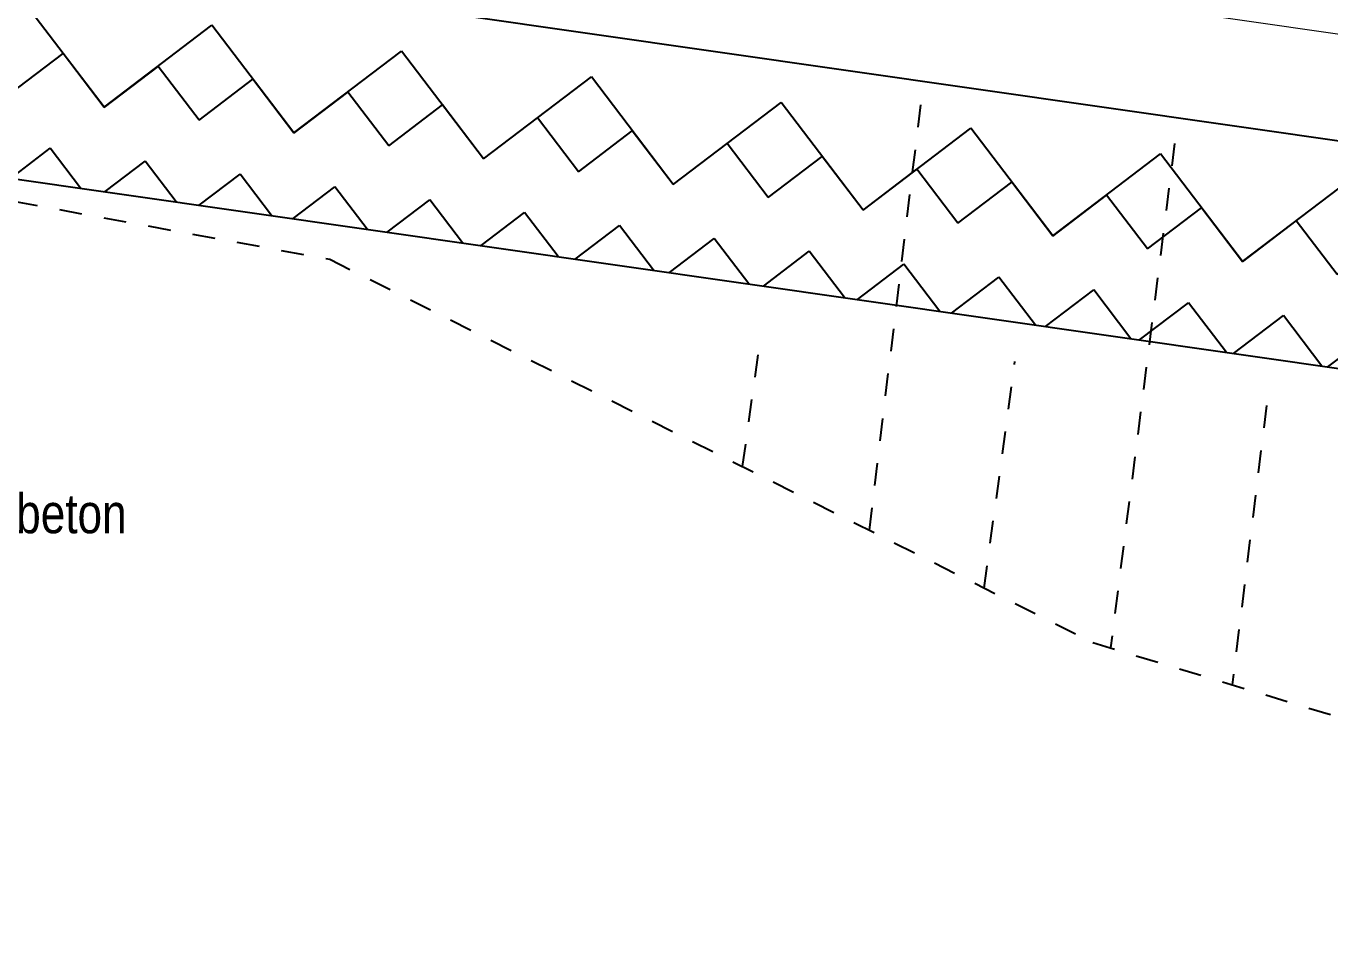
# Model space of a CAD drawing. Header units: metres. Extents: x 2681086.2 to 2681125.9, y 1225431.9 to 1225460.7.
# Drawn here: x 2681097.64 to 2681103.42, y 1225431.92 to 1225435.96 of the extents above; entities that cross this region are included whole.
import ezdxf

# ---------------------------------------------------------------- set-up
doc = ezdxf.new("R2010")
doc.units = ezdxf.units.M
doc.linetypes.add('ALL_S17', pattern=[0.025, 0, -0.025])
doc.linetypes.add('AUSGEZOGEN', pattern=[0])
for name, color, linetype, lineweight in [('Beton Ansicht', 252, 'AUSGEZOGEN', 25), ('Beton geschnitten', 8, 'AUSGEZOGEN', 25), ('Standard', 7, 'AUSGEZOGEN', 13)]:
    doc.layers.add(name, color=color, linetype=linetype, lineweight=lineweight)
doc.styles.add('ARIAL', font='arial.ttf')

msp = doc.modelspace()

# ---------------------------------------------------------------- hatches: boundary and pattern name
at = {"layer": 'Beton Ansicht', "transparency": 33554687}
h = msp.add_hatch(dxfattribs=at)
h.set_pattern_fill('MUSTER', color=256, scale=0.6, angle=37.27, style=0, pattern_type=2)
h.set_pattern_definition([(37.27, (2680801.014, 1225001.52), (0.1141313, 0.8408175), [0.6, -0.6]), (127.27, (2680801.014, 1225001.52), (-0.8408175, 0.1141313), [0.6, -0.6])])
h.paths.add_polyline_path([(2681091.076, 1225436.223), (2681106.162, 1225434.059), (2681106.304, 1225435.049), (2681092.893, 1225436.972), (2681092.746, 1225436.488), (2681091.724, 1225436.635)], flags=0)
h = msp.add_hatch(dxfattribs=at)
h.set_pattern_fill('MUSTER', color=256, scale=0.3, angle=37.27, style=0, pattern_type=2)
h.set_pattern_definition([(37.27, (2680800.9, 1225000.679), (0.05706566, 0.42040874), [0.3, -0.3]), (127.27, (2680800.9, 1225000.679), (-0.42040874, 0.05706566), [0.3, -0.3])])
h.paths.add_polyline_path([(2681091.076, 1225436.223), (2681106.162, 1225434.059), (2681106.258, 1225434.709), (2681092.847, 1225436.633), (2681092.707, 1225436.295), (2681091.4, 1225436.429)], flags=0)

# ---------------------------------------------------------------- linework, layer by layer
at = {"layer": 'Beton geschnitten', "transparency": 33554687}
for p, q in [((2681092.893, 1225436.972), (2681106.304, 1225435.049)), ((2681091.076, 1225436.223), (2681106.162, 1225434.059))]:
    msp.add_line(p, q, dxfattribs=at)
at = {"layer": 'Beton geschnitten', "color": 250, "linetype": 'ALL_S17', "lineweight": 25, "transparency": 33554687}
for p, q in [((2681101.382, 1225433.729), (2681101.611, 1225435.626)), ((2681102.735, 1225435.444), (2681102.451, 1225433.208)), ((2681100.82, 1225434.012), (2681100.892, 1225434.528)), ((2681101.891, 1225433.473), (2681102.027, 1225434.478)), ((2681103.142, 1225434.282), (2681102.99, 1225433.044))]:
    msp.add_line(p, q, dxfattribs=at)
msp.add_lwpolyline([(2681095.038, 1225435.656), (2681098.99, 1225434.931), (2681102.373, 1225433.231), (2681106.705, 1225431.917)], dxfattribs=at)
at = {"layer": 'Standard', "color": 7, "linetype": 'AUSGEZOGEN', "lineweight": 13, "transparency": 33554687}
msp.add_line((2681094.121, 1225437.27), (2681106.371, 1225435.513), dxfattribs=at)

# ---------------------------------------------------------------- texts
at = {"layer": 'Standard', "color": 252, "linetype": 'AUSGEZOGEN', "lineweight": 35, "transparency": 33554687, "insert": (2681094.709, 1225433.663), "char_height": 0.175, "width": 3.5213, "attachment_point": 7, "style": 'ARIAL'}
msp.add_mtext('\\W0.80; Bestehende Spriessplatte Magerbeton ', dxfattribs=at)

doc.saveas('drawing.dxf')
